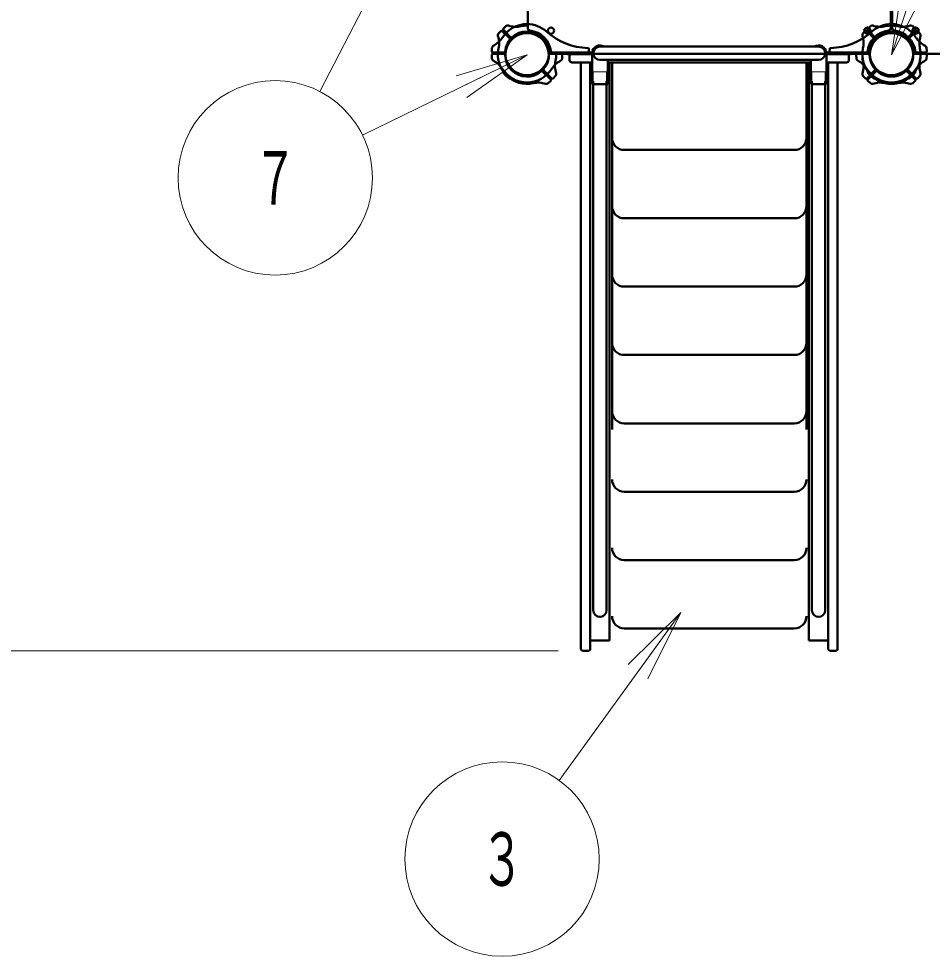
# Model space of a CAD drawing. Units: millimetres on the paper. Extents: x -385 to 0, y -594 to 267.
# Drawn here: x -265.06 to -227.46, y 94.25 to 132.83 of the extents above; entities that cross this region are included whole.
import ezdxf
from ezdxf.enums import TextEntityAlignment as Align

# ---------------------------------------------------------------- set-up
doc = ezdxf.new("R2010")
doc.units = ezdxf.units.MM
doc.linetypes.add('USER1', pattern=[4.5, 2.5, -2])
doc.layers.add('LY_1', color=7, linetype='Continuous', lineweight=50)
doc.styles.add('ＭＳ ゴシック', font='')
doc.styles.get('ＭＳ ゴシック').set_extended_font_data('MS Gothic')

msp = doc.modelspace()

# ---------------------------------------------------------------- linework, layer by layer
at = {"layer": 'LY_1', "lineweight": 13}
for p, q in [((-229.143, 131.349), (-222.519, 151.437)), ((-244.143, 146.349), (-252.672, 129.836)), ((-229.143, 131.349), (-228.678, 134.355)), ((-229.143, 131.349), (-228.203, 134.199)), ((-227.729, 134.042), (-229.143, 131.349)), ((-244.143, 131.349), (-250.914, 128.039)), ((-247.058, 130.481), (-244.143, 131.349)), ((-244.143, 131.349), (-246.838, 130.032)), ((-244.143, 131.349), (-246.618, 129.583)), ((-237.807, 108.391), (-242.819, 101.486)), ((-239.974, 106.257), (-237.807, 108.391)), ((-237.807, 108.391), (-239.569, 105.963)), ((-237.807, 108.391), (-239.165, 105.669)), ((-242.863, 106.824), (-357.237, 106.824)), ((-242.863, 106.824), (-357.237, 106.824))]:
    msp.add_line(p, q, dxfattribs=at)
at = {"layer": 'LY_1', "color": 140}
for p, q in [((-244.113, 138.849), (-244.113, 132.442)), ((-229.173, 138.849), (-229.173, 132.442)), ((-229.113, 138.849), (-229.113, 132.442)), ((-244.784, 132.034), (-245.118, 132.367)), ((-245.117, 132.424), (-245.002, 132.532)), ((-229.784, 132.034), (-230.118, 132.367)), ((-230.117, 132.424), (-230.01, 132.524)), ((-228.501, 132.034), (-228.168, 132.367)), ((-228.169, 132.424), (-228.284, 132.532)), ((-245.218, 132.323), (-245.325, 132.208)), ((-244.827, 131.991), (-245.16, 132.324)), ((-230.218, 132.323), (-230.317, 132.217)), ((-229.827, 131.991), (-230.16, 132.324)), ((-228.459, 131.991), (-228.126, 132.324)), ((-228.068, 132.323), (-227.961, 132.208)), ((-245.591, 131.481), (-245.586, 131.626)), ((-241.594, 131.482), (-241.599, 131.586)), ((-236.643, 131.681), (-241.143, 131.681)), ((-236.643, 131.681), (-232.143, 131.681)), ((-231.692, 131.482), (-231.686, 131.586)), ((-227.694, 131.481), (-227.699, 131.626)), ((-245.591, 131.338), (-245.586, 131.181)), ((-245.08, 131.439), (-245.551, 131.439)), ((-245.08, 131.379), (-245.551, 131.379)), ((-243.205, 131.439), (-241.634, 131.439)), ((-243.205, 131.379), (-242.734, 131.379)), ((-236.643, 131.379), (-243.051, 131.379)), ((-242.694, 131.338), (-242.699, 131.193)), ((-241.413, 131.441), (-242.483, 131.441)), ((-242.483, 131.377), (-242.483, 131.441)), ((-241.413, 131.377), (-242.483, 131.377)), ((-242.393, 131.129), (-242.393, 131.309)), ((-241.463, 130.137), (-241.463, 131.377)), ((-236.643, 131.379), (-230.235, 131.379)), ((-231.873, 131.441), (-230.803, 131.441)), ((-231.873, 131.377), (-230.803, 131.377)), ((-231.823, 130.137), (-231.823, 131.377)), ((-230.08, 131.439), (-231.652, 131.439)), ((-230.893, 131.129), (-230.893, 131.309)), ((-230.803, 131.377), (-230.803, 131.441)), ((-230.591, 131.338), (-230.586, 131.193)), ((-230.08, 131.379), (-230.551, 131.379)), ((-228.205, 131.439), (-227.734, 131.439)), ((-228.205, 131.379), (-227.734, 131.379)), ((-221.643, 131.379), (-228.051, 131.379)), ((-227.694, 131.338), (-227.7, 131.181)), ((-242.293, 131.029), (-241.463, 131.029)), ((-241.923, 106.884), (-241.923, 130.969)), ((-241.543, 106.884), (-241.543, 131.029)), ((-236.643, 131.137), (-241.143, 131.137)), ((-240.823, 130.137), (-240.823, 131.137)), ((-236.643, 131.029), (-240.823, 131.029)), ((-240.743, 107.249), (-240.743, 131.029)), ((-240.643, 115.929), (-240.643, 131.029)), ((-236.643, 131.137), (-232.143, 131.137)), ((-236.643, 131.029), (-232.463, 131.029)), ((-232.643, 115.929), (-232.643, 131.029)), ((-232.543, 107.249), (-232.543, 131.029)), ((-232.463, 130.137), (-232.463, 131.137)), ((-230.993, 131.029), (-231.823, 131.029)), ((-231.743, 106.884), (-231.743, 131.029)), ((-231.363, 106.884), (-231.363, 130.969)), ((-245.121, 130.654), (-245.123, 130.652)), ((-243.501, 130.665), (-243.168, 130.332)), ((-243.459, 130.708), (-243.126, 130.375)), ((-243.068, 130.376), (-242.969, 130.482)), ((-230.218, 130.376), (-230.317, 130.482)), ((-229.827, 130.708), (-230.16, 130.375)), ((-230.121, 130.654), (-230.123, 130.652)), ((-229.784, 130.665), (-230.118, 130.332)), ((-228.501, 130.665), (-228.168, 130.332)), ((-228.459, 130.708), (-228.126, 130.375)), ((-228.165, 130.654), (-228.162, 130.652)), ((-228.068, 130.376), (-227.961, 130.491)), ((-244.838, 130.371), (-244.84, 130.369)), ((-244.343, 130.226), (-244.343, 130.223)), ((-243.943, 130.226), (-243.943, 130.223)), ((-243.169, 130.275), (-243.275, 130.175)), ((-240.823, 130.137), (-241.463, 130.137)), ((-241.415, 108.486), (-241.415, 130.257)), ((-240.871, 108.486), (-240.871, 130.257)), ((-232.463, 130.137), (-231.823, 130.137)), ((-232.415, 108.486), (-232.415, 130.257)), ((-231.871, 108.486), (-231.871, 130.257)), ((-230.117, 130.275), (-230.01, 130.175)), ((-229.838, 130.371), (-229.84, 130.369)), ((-229.343, 130.226), (-229.343, 130.223)), ((-228.943, 130.226), (-228.943, 130.223)), ((-228.448, 130.371), (-228.445, 130.369)), ((-228.169, 130.275), (-228.284, 130.167)), ((-236.643, 127.429), (-240.143, 127.429)), ((-236.643, 127.429), (-233.143, 127.429)), ((-236.643, 124.617), (-240.143, 124.617)), ((-236.643, 124.617), (-233.143, 124.617)), ((-236.643, 121.804), (-240.143, 121.804)), ((-236.643, 121.804), (-233.143, 121.804)), ((-236.643, 118.992), (-240.143, 118.992)), ((-236.643, 118.992), (-233.143, 118.992)), ((-236.643, 116.179), (-240.143, 116.179)), ((-236.643, 116.179), (-233.143, 116.179)), ((-236.643, 113.367), (-240.143, 113.367)), ((-236.643, 113.367), (-233.143, 113.367)), ((-236.643, 110.554), (-240.143, 110.554)), ((-236.643, 110.554), (-233.143, 110.554)), ((-236.643, 107.742), (-240.143, 107.742)), ((-236.643, 107.742), (-233.143, 107.742)), ((-241.543, 107.249), (-240.743, 107.249)), ((-231.743, 107.249), (-232.543, 107.249)), ((-241.603, 106.824), (-241.863, 106.824)), ((-231.683, 106.824), (-231.423, 106.824))]:
    msp.add_line(p, q, dxfattribs=at)
at = {"layer": 'LY_1', "linetype": 'USER1', "lineweight": 13}
for p, q in [((-241.415, 130.137), (-241.415, 130.645)), ((-240.871, 130.645), (-241.415, 130.645)), ((-240.871, 130.137), (-240.871, 130.645)), ((-232.415, 130.645), (-231.871, 130.645)), ((-232.415, 130.137), (-232.415, 130.645)), ((-231.871, 130.137), (-231.871, 130.645))]:
    msp.add_line(p, q, dxfattribs=at)
at = {"layer": 'LY_1', "color": 140}
for centre, radius in [((-243.153, 132.339), 0.13), ((-230.133, 132.339), 0.13), ((-228.153, 132.339), 0.13), ((-244.143, 131.349), 0.891), ((-229.143, 131.349), 0.891)]:
    msp.add_circle(centre, radius, dxfattribs=at)
at = {"layer": 'LY_1', "lineweight": 13}
for centre in [(-254.507, 126.282), (-245.169, 98.249)]:
    msp.add_circle(centre, 4, dxfattribs=at)
at = {"layer": 'LY_1', "color": 140}
for centre, radius, start, end in [((-245.188, 132.296), 0.04, 45, 137), ((-244.143, 131.409), 1.2, 90, 147.2728), ((-245.089, 132.395), 0.04, 133, 225), ((-244.942, 132.45), 0.1, 72.4588, 133), ((-244.61, 133.499), 1, 252.4588, 282.2728), ((-244.143, 131.349), 1.2, 88.5675, 102.2728), ((-244.143, 131.409), 1.2, 47.7828, 90), ((-244.013, 132.442), 0.1, 180, 263.2128), ((-244.143, 131.349), 1, 6.7872, 83.2128), ((-230.188, 132.296), 0.04, 45, 137), ((-229.143, 131.349), 1, 96.7872, 173.2128), ((-230.089, 132.395), 0.04, 133, 225), ((-229.942, 132.45), 0.1, 72.4588, 133), ((-229.143, 131.409), 1.2, 90, 132.2172), ((-229.61, 133.499), 1, 252.4588, 282.2728), ((-229.143, 131.349), 1.2, 88.5675, 102.2728), ((-229.273, 132.442), 0.1, 276.7872, 0), ((-229.143, 131.349), 1.2, 77.7272, 91.4325), ((-229.143, 131.409), 1.2, 32.7272, 90), ((-229.013, 132.442), 0.1, 180, 263.2128), ((-229.143, 131.349), 1, 6.7872, 83.2128), ((-228.675, 133.499), 1, 257.7272, 287.5412), ((-228.344, 132.45), 0.1, 47, 107.5412), ((-228.196, 132.395), 0.04, 315, 47), ((-228.097, 132.296), 0.04, 43, 135), ((-245.994, 132.599), 1, 297.4588, 327.2728), ((-245.244, 132.149), 0.1, 137, 197.5412), ((-246.293, 131.817), 1, 347.7272, 17.5412), ((-244.143, 131.409), 0.9, 90, 175.7293), ((-244.855, 131.963), 0.04, 319.2707, 45), ((-244.756, 132.062), 0.04, 225, 310.7293), ((-244.143, 131.349), 0.9, 45, 130.7293), ((-244.143, 131.409), 0.9, 4.2707, 90), ((-244.143, 131.349), 0.9, 319.2707, 45), ((-241.589, 134.224), 2.6, 227.7828, 268.9158), ((-231.696, 134.224), 2.6, 271.0842, 312.2172), ((-230.244, 132.149), 0.1, 137, 197.5412), ((-231.293, 131.817), 1, 347.7272, 17.5412), ((-229.143, 131.349), 0.9, 135, 220.7293), ((-229.143, 131.409), 0.9, 90, 175.7293), ((-229.855, 131.963), 0.04, 319.2707, 45), ((-229.756, 132.062), 0.04, 225, 310.7293), ((-229.143, 131.349), 0.9, 49.2707, 135), ((-229.143, 131.349), 0.9, 45, 130.7293), ((-229.143, 131.409), 0.9, 4.2707, 90), ((-228.529, 132.062), 0.04, 229.2707, 315), ((-229.143, 131.349), 0.9, 319.2707, 45), ((-228.43, 131.963), 0.04, 135, 220.7293), ((-227.292, 132.599), 1, 212.7272, 242.5412), ((-226.993, 131.817), 1, 162.4588, 192.2728), ((-228.042, 132.149), 0.1, 342.4588, 43), ((-245.486, 131.623), 0.1, 117.4588, 178), ((-245.486, 131.623), 0.1, 117.4588, 178), ((-244.143, 131.349), 1.2, 167.7272, 225), ((-244.143, 131.349), 0.9, 139.2707, 225), ((-241.639, 131.584), 0.04, 3, 88.9159), ((-241.143, 131.409), 0.32, 58.2117, 174.2608), ((-241.143, 131.409), 0.272, 90, 270), ((-232.143, 131.409), 0.32, 5.7392, 121.7883), ((-232.143, 131.409), 0.272, 270, 90), ((-231.646, 131.584), 0.04, 91.0841, 177), ((-229.143, 131.349), 1.2, 167.7272, 225), ((-229.143, 131.349), 0.9, 139.2707, 225), ((-229.143, 131.349), 0.9, 315, 40.7293), ((-229.143, 131.349), 1.2, 315, 12.2728), ((-227.799, 131.623), 0.1, 2, 62.5412), ((-227.799, 131.623), 0.1, 2, 62.5412), ((-245.551, 131.479), 0.04, 178, 270), ((-245.551, 131.339), 0.04, 90, 182), ((-245.486, 131.196), 0.1, 182, 242.5412), ((-245.08, 131.479), 0.04, 270, 355.7293), ((-245.08, 131.339), 0.04, 4.2707, 90), ((-244.143, 131.409), 0.9, 184.2707, 270), ((-244.143, 131.409), 0.9, 270, 355.7293), ((-243.205, 131.479), 0.04, 184.2707, 270), ((-243.205, 131.339), 0.04, 90, 175.7293), ((-243.051, 131.479), 0.1, 186.7872, 270), ((-244.143, 131.349), 1.2, 347.7272, 1.4325), ((-242.799, 131.196), 0.1, 297.4588, 358), ((-242.734, 131.339), 0.04, 358, 90), ((-242.293, 131.309), 0.1, 137.1564, 180), ((-241.634, 131.479), 0.04, 270, 3), ((-231.652, 131.479), 0.04, 177, 270), ((-230.993, 131.309), 0.1, 0, 42.8436), ((-230.551, 131.339), 0.04, 90, 182), ((-230.486, 131.196), 0.1, 182, 242.5412), ((-229.143, 131.349), 1.2, 178.5675, 192.2728), ((-230.235, 131.479), 0.1, 270, 353.2128), ((-230.08, 131.479), 0.04, 270, 355.7293), ((-230.08, 131.339), 0.04, 4.2707, 90), ((-229.143, 131.409), 0.9, 184.2707, 270), ((-229.143, 131.409), 0.9, 270, 355.7293), ((-228.205, 131.479), 0.04, 184.2707, 270), ((-228.205, 131.339), 0.04, 90, 175.7293), ((-228.051, 131.479), 0.1, 186.7872, 270), ((-229.143, 131.349), 1.2, 347.7272, 1.4325), ((-227.799, 131.196), 0.1, 297.4588, 358), ((-227.734, 131.479), 0.04, 270, 2), ((-227.734, 131.339), 0.04, 358, 90), ((-245.994, 130.22), 1, 32.7272, 62.5412), ((-242.292, 130.22), 1, 117.4588, 147.2728), ((-241.993, 130.882), 1, 167.7272, 197.5412), ((-242.293, 131.129), 0.1, 180, 270), ((-230.993, 131.129), 0.1, 270, 0), ((-230.994, 130.22), 1, 32.7272, 62.5412), ((-231.293, 130.882), 1, 342.4588, 12.2728), ((-227.292, 130.22), 1, 117.4588, 147.2728), ((-226.993, 130.882), 1, 167.7272, 197.5412), ((-244.143, 131.409), 1.2, 212.7272, 270), ((-245.109, 130.638), 0.02, 135, 216.3731), ((-244.143, 131.349), 1.22, 216.3731, 225), ((-244.143, 131.349), 1.22, 225, 233.6269), ((-244.143, 131.349), 1.2, 225, 282.2728), ((-244.143, 131.349), 0.9, 225, 310.7293), ((-244.143, 131.409), 1.2, 270, 327.2728), ((-243.529, 130.637), 0.04, 45, 130.7293), ((-243.43, 130.736), 0.04, 139.2707, 225), ((-243.042, 130.55), 0.1, 317, 17.5412), ((-230.244, 130.55), 0.1, 162.4588, 223), ((-229.143, 131.409), 1.2, 212.7272, 270), ((-230.109, 130.638), 0.02, 135, 216.3731), ((-229.143, 131.349), 1.22, 216.3731, 225), ((-229.143, 131.349), 1.22, 225, 233.6269), ((-229.143, 131.349), 1.2, 225, 282.2728), ((-229.855, 130.736), 0.04, 315, 40.7293), ((-229.756, 130.637), 0.04, 49.2707, 135), ((-229.143, 131.349), 0.9, 225, 310.7293), ((-229.143, 131.349), 0.9, 229.2707, 315), ((-229.143, 131.349), 1.2, 257.7272, 315), ((-229.143, 131.409), 1.2, 270, 327.2728), ((-228.529, 130.637), 0.04, 45, 130.7293), ((-228.43, 130.736), 0.04, 139.2707, 225), ((-229.143, 131.349), 1.22, 306.3731, 315), ((-229.143, 131.349), 1.22, 315, 323.6269), ((-228.177, 130.638), 0.02, 323.6269, 45), ((-228.042, 130.55), 0.1, 317, 17.5412), ((-244.854, 130.383), 0.02, 233.6269, 315), ((-244.323, 130.223), 0.02, 180, 261.3731), ((-244.143, 131.409), 1.22, 261.3731, 270), ((-244.143, 131.409), 1.22, 270, 278.6269), ((-243.963, 130.223), 0.02, 278.6269, 0), ((-243.675, 129.2), 1, 72.4588, 102.2728), ((-243.344, 130.249), 0.1, 252.4588, 313), ((-243.196, 130.304), 0.04, 313, 45), ((-243.097, 130.403), 0.04, 225, 317), ((-230.188, 130.403), 0.04, 223, 315), ((-230.089, 130.304), 0.04, 135, 227), ((-229.942, 130.249), 0.1, 227, 287.5412), ((-229.61, 129.2), 1, 77.7272, 107.5412), ((-229.854, 130.383), 0.02, 233.6269, 315), ((-229.323, 130.223), 0.02, 180, 261.3731), ((-229.143, 131.409), 1.22, 261.3731, 270), ((-229.143, 131.409), 1.22, 270, 278.6269), ((-228.963, 130.223), 0.02, 278.6269, 0), ((-228.675, 129.2), 1, 72.4588, 102.2728), ((-228.431, 130.383), 0.02, 225, 306.3731), ((-228.344, 130.249), 0.1, 252.4588, 313), ((-228.196, 130.304), 0.04, 313, 45), ((-228.097, 130.403), 0.04, 225, 317), ((-240.143, 127.929), 0.5, 180, 270), ((-233.143, 127.929), 0.5, 270, 0), ((-240.143, 125.117), 0.5, 180, 270), ((-233.143, 125.117), 0.5, 270, 0), ((-240.143, 122.304), 0.5, 180, 270), ((-233.143, 122.304), 0.5, 270, 0), ((-240.143, 119.492), 0.5, 180, 270), ((-233.143, 119.492), 0.5, 270, 0), ((-240.143, 116.679), 0.5, 180, 270), ((-233.143, 116.679), 0.5, 270, 0), ((-240.143, 113.867), 0.5, 180, 270), ((-233.143, 113.867), 0.5, 270, 0), ((-240.143, 111.054), 0.5, 180, 270), ((-233.143, 111.054), 0.5, 270, 0), ((-241.143, 108.486), 0.272, 180, 0), ((-232.143, 108.486), 0.272, 180, 0), ((-240.143, 108.242), 0.5, 180, 270), ((-233.143, 108.242), 0.5, 270, 0), ((-241.863, 106.884), 0.06, 180, 270), ((-241.603, 106.884), 0.06, 270, 0), ((-231.683, 106.884), 0.06, 180, 270), ((-231.423, 106.884), 0.06, 270, 0)]:
    msp.add_arc(centre, radius, start, end, dxfattribs=at)

# ---------------------------------------------------------------- texts
at = {"layer": 'LY_1', "style": 'ＭＳ ゴシック', "width": 0.6}
for s, p in [('７', (-254.507, 126.282)), ('３', (-245.169, 98.249))]:
    msp.add_text(s, height=2.199, dxfattribs=at).set_placement(p, align=Align.MIDDLE_CENTER)

doc.saveas('drawing.dxf')
